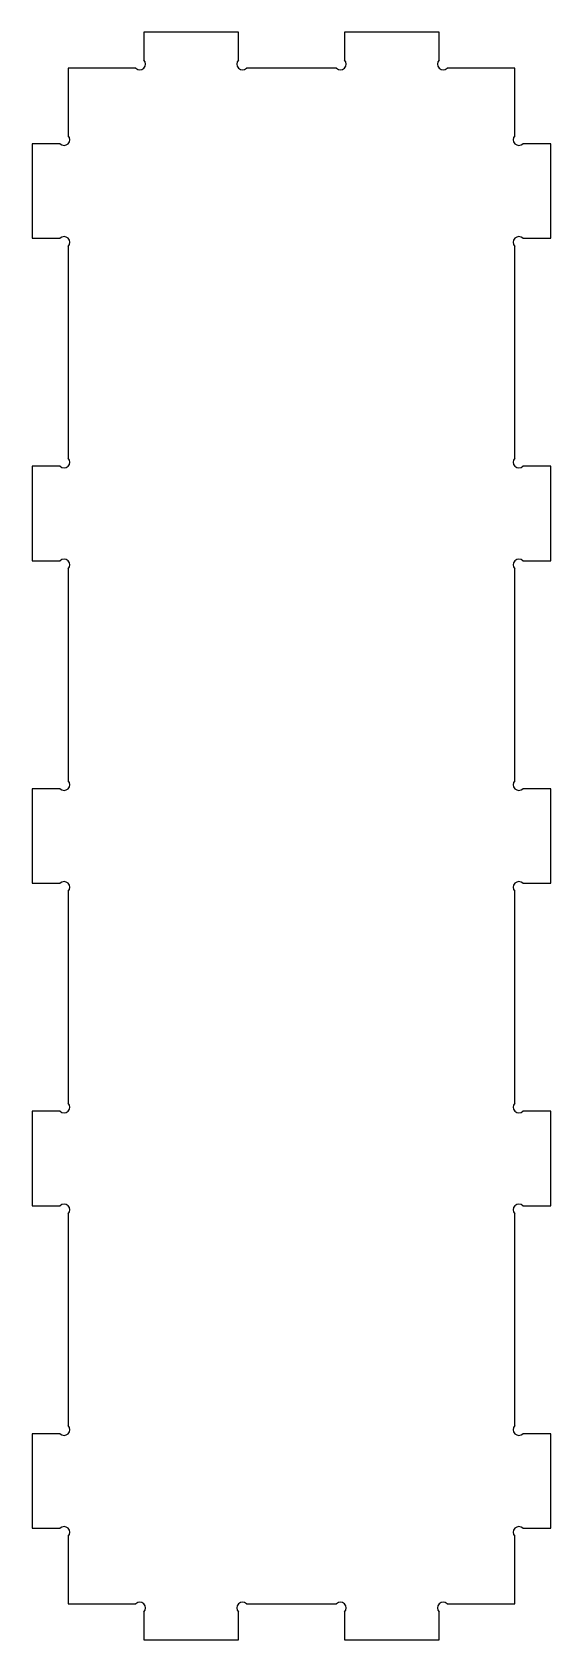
# Model space of a CAD drawing. Header units: millimetres. Extents: x 0 to 274, y 0 to 850.
import ezdxf

# ---------------------------------------------------------------- set-up
doc = ezdxf.new("R2010")
doc.units = ezdxf.units.MM
doc.layers.add('AUSSENKONTUR', color=1, linetype='Continuous')

msp = doc.modelspace()

# ---------------------------------------------------------------- linework, layer by layer
at = {"layer": 'AUSSENKONTUR'}
for p, q in [((109, 850), (59, 850)), ((59, 850), (59, 835.24)), ((109, 835.24), (109, 850)), ((215, 850), (165, 850)), ((165, 850), (165, 835.24)), ((215, 835.24), (215, 850)), ((54.76, 831), (19, 831)), ((19, 831), (19, 795.24)), ((160.76, 831), (113.24, 831)), ((255, 831), (219.24, 831)), ((255, 795.24), (255, 831)), ((14.76, 791), (0, 791)), ((0, 791), (0, 741)), ((274, 791), (259.24, 791)), ((274, 741), (274, 791)), ((0, 741), (14.76, 741)), ((259.24, 741), (274, 741)), ((19, 736.76), (19, 624.74)), ((255, 624.74), (255, 736.76)), ((14.76, 620.5), (0, 620.5)), ((0, 620.5), (0, 570.5)), ((274, 620.5), (259.24, 620.5)), ((274, 570.5), (274, 620.5)), ((0, 570.5), (14.76, 570.5)), ((259.24, 570.5), (274, 570.5)), ((19, 566.26), (19, 454.24)), ((255, 454.24), (255, 566.26)), ((14.76, 450), (0, 450)), ((0, 450), (0, 400)), ((274, 450), (259.24, 450)), ((274, 400), (274, 450)), ((0, 400), (14.76, 400)), ((259.24, 400), (274, 400)), ((19, 395.76), (19, 283.74)), ((255, 283.74), (255, 395.76)), ((14.76, 279.5), (0, 279.5)), ((0, 279.5), (0, 229.5)), ((274, 279.5), (259.24, 279.5)), ((274, 229.5), (274, 279.5)), ((0, 229.5), (14.76, 229.5)), ((259.24, 229.5), (274, 229.5)), ((19, 225.26), (19, 113.24)), ((255, 113.24), (255, 225.26)), ((14.76, 109), (0, 109)), ((0, 109), (0, 59)), ((274, 109), (259.24, 109)), ((274, 59), (274, 109)), ((0, 59), (14.76, 59)), ((19, 54.76), (19, 19)), ((255, 19), (255, 54.76)), ((259.24, 59), (274, 59)), ((19, 19), (54.76, 19)), ((113.24, 19), (160.76, 19)), ((219.24, 19), (255, 19)), ((59, 14.76), (59, 0)), ((109, 0), (109, 14.76)), ((165, 14.76), (165, 0)), ((215, 0), (215, 14.76)), ((59, 0), (109, 0)), ((165, 0), (215, 0))]:
    msp.add_line(p, q, dxfattribs=at)
for centre, start, end in [((56.88, 833.12), -135, 45), ((111.12, 833.12), -225, -45), ((162.88, 833.12), -135, 45), ((217.12, 833.12), -225, -45), ((16.88, 793.12), -135, 45), ((257.12, 793.12), -225, -45), ((16.88, 738.88), -45, 135), ((257.12, 738.88), -315, -135), ((16.88, 622.62), -135, 45), ((257.12, 622.62), -225, -45), ((16.88, 568.38), -45, 135), ((257.12, 568.38), -315, -135), ((16.88, 452.12), -135, 45), ((257.12, 452.12), -225, -45), ((16.88, 397.88), -45, 135), ((257.12, 397.88), -315, -135), ((16.88, 281.62), -135, 45), ((257.12, 281.62), -225, -45), ((16.88, 227.38), -45, 135), ((257.12, 227.38), -315, -135), ((16.88, 111.12), -135, 45), ((257.12, 111.12), -225, -45), ((16.88, 56.88), -45, 135), ((257.12, 56.88), -315, -135), ((56.88, 16.88), -45, 135), ((111.12, 16.88), -315, -135), ((162.88, 16.88), -45, 135), ((217.12, 16.88), -315, -135)]:
    msp.add_arc(centre, 3, start, end, dxfattribs=at)

doc.saveas('drawing.dxf')
